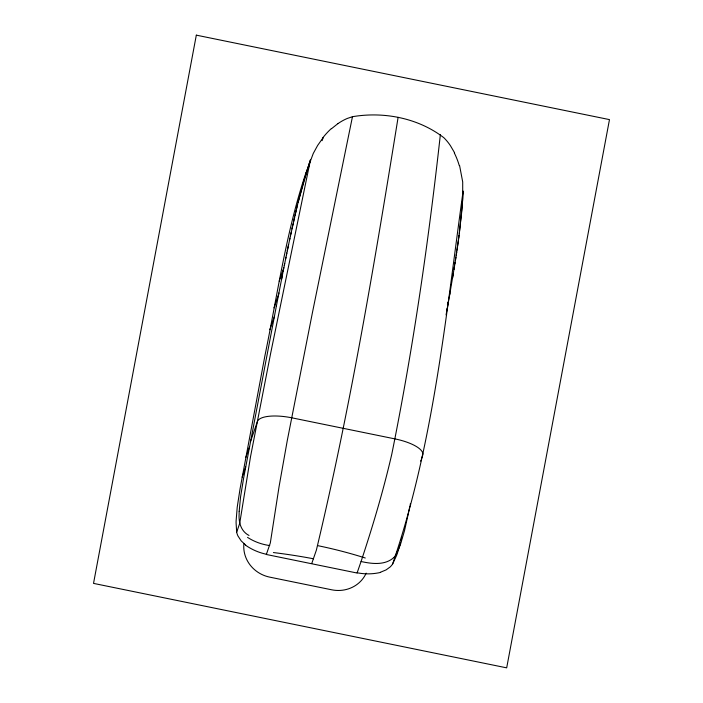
<?xml version="1.0" encoding="UTF-8"?>
<svg xmlns="http://www.w3.org/2000/svg" width="703" height="703" viewBox="0 0 703 703"><rect width="100%" height="100%" fill="white"/><g stroke="black" fill="none" stroke-linecap="round" stroke-linejoin="round"><path stroke-width="1.05" d="M239.205 511.266L240.514 497.179L243.625 478.084L276.472 305.533M462.715 199.388L462.706 181.954L459.586 165.548M459.05 235.567L461.889 210.452L463.11 191.084C445.746 316.262 433.821 443.883 392.59 564.052A18.981 17.891 19.1 0 1 390.033 567.049L386.088 569.905L380.56 572.189M462.688 199.933L459.314 233.581M440.359 134.66C428.531 241.735 413.127 348.521 391.799 454.12C383.434 490.422 372.801 526.16 361.061 561.504L357.071 573.024L266.332 554.482L270.321 542.953L279.056 486.704L287.255 440.667L312.448 312.545L352.467 116.698C384.023 111.355 418.32 118.078 443.874 137.726A49.272 47.031 37.5 0 1 450.395 145.635L454.586 152.779M458.997 235.962L458.787 237.544M458.945 236.357L459.103 235.171M458.681 238.343L458.839 237.148M458.514 239.53L458.734 237.948M458.576 239.134L456.203 255.4M458.461 239.925L456.985 250.233M456.73 251.955L453.962 269.53M455.403 260.567L455.939 257.122M398.109 117.322C374.708 262.281 350.507 407.292 316.359 550.168L311.754 563.481M454.859 263.994L455.131 262.281M454.586 265.699L449.63 295.023M452.556 278.036L453.268 273.783M449.999 292.905L447.908 304.768M446.994 309.83L448.206 303.081M446.08 314.891L446.537 312.36M446.695 311.517L447.301 308.142M322.097 140.653L323.134 137.656L317.633 145.451L313.266 153.456L305.48 174.265C285.866 233.115 277.465 294.961 264.961 355.516L240.066 488.77L237.227 507.127L236.111 520.809A99.852 94.132 19.1 0 0 236.085 522.83L236.674 532.18A18.981 17.891 19.1 0 0 237.957 535.967L241.226 540.932L245.681 545.089M278.898 292.966L276.297 306.464M281.525 279.504L282.184 276.138M283.52 269.416L278.573 294.654L274.003 307.852M410.315 503.831L410.174 504.526M409.893 505.923L409.489 507.979M283.186 271.094L285.989 257.175M284.276 265.62L284.706 263.511M409.401 508.41L408.795 511.406M285.559 259.284L286.85 252.957M286.42 255.066L288.599 244.521M408.619 512.259L404.506 530.703L400.517 544.236M287.281 250.848L291.2 232.298M297.264 205.751L303.951 180.32L310.462 159.88L270.664 353.257L250.532 456.625L239.688 523.471L236.674 532.18M289.487 240.303L289.935 238.194M290.383 236.085L297.36 205.364M291.938 228.914L293.063 223.826M293.441 222.13L294.601 217.034M294.988 215.338L296.174 210.267M401.8 537.9L401.967 537.215M296.578 208.589L296.982 206.91M298.116 202.262L298.406 201.102M401.132 540.633L401.299 539.948M298.503 200.707L309.548 162.49M400.42 543.357L400.605 542.681M400.051 544.711L397.221 553.736A99.852 94.132 19.1 0 1 396.518 555.625L392.59 564.052M279.214 281.147L283.854 267.738M269.829 329.698L274.337 316.684M250.628 441.159L257.439 421.484A31.661 10.466 10.6 0 1 291.886 417.828L395.174 438.944A31.661 10.466 10.6 0 1 422.705 455.263L421.484 458.787M245.848 457.389L249.583 446.598M242.166 477.126L245.699 466.915M447.433 304.487L448.505 301.394M420.666 461.133L421.079 459.964M309.733 161.962L310.462 159.88M399.568 546.82L395.604 555.344A17.505 15.58 76.4 0 1 393.742 557.628M305.48 174.265L308.248 167.955M308.679 167.077L308.916 166.602M393.742 557.62C384.875 565.555 371.773 563.876 361.061 561.504M331.482 128.728L337.906 123.623M352.467 116.698L347.185 118.491A50.686 48.779 2.7 0 0 337.923 123.649M249.011 535.466C240.997 531.371 238.519 522.338 239.134 514.016A96.188 90.116 -42.1 0 1 239.152 511.266M266.375 554.254A53.788 50.704 19.1 0 1 245.575 545.229M380.631 572.4A53.2 50.15 19.1 0 1 357.115 572.769M273.405 552.558A192.077 61.108 9.9 0 1 313.52 558.788M317.853 545.669A192.077 74.913 10.4 0 1 365.27 557.997M269.732 545.563A57.101 52.18 -23.8 0 1 247.544 537.382M323.002 137.56A76.697 73.472 -0.2 0 1 331.324 128.57M400.446 544.21A96.188 87.075 72.5 0 1 399.497 546.785M454.305 152.903A75.898 71.442 41.4 0 1 459.279 165.618M366.184 573.147A31.661 29.842 19.1 0 1 331.693 589.799L269.724 577.137A31.661 29.842 19.1 0 1 243.915 543.639M196.322 35.15L93.525 583.393L506.678 667.85L609.475 119.607L196.322 35.15"/></g></svg>
